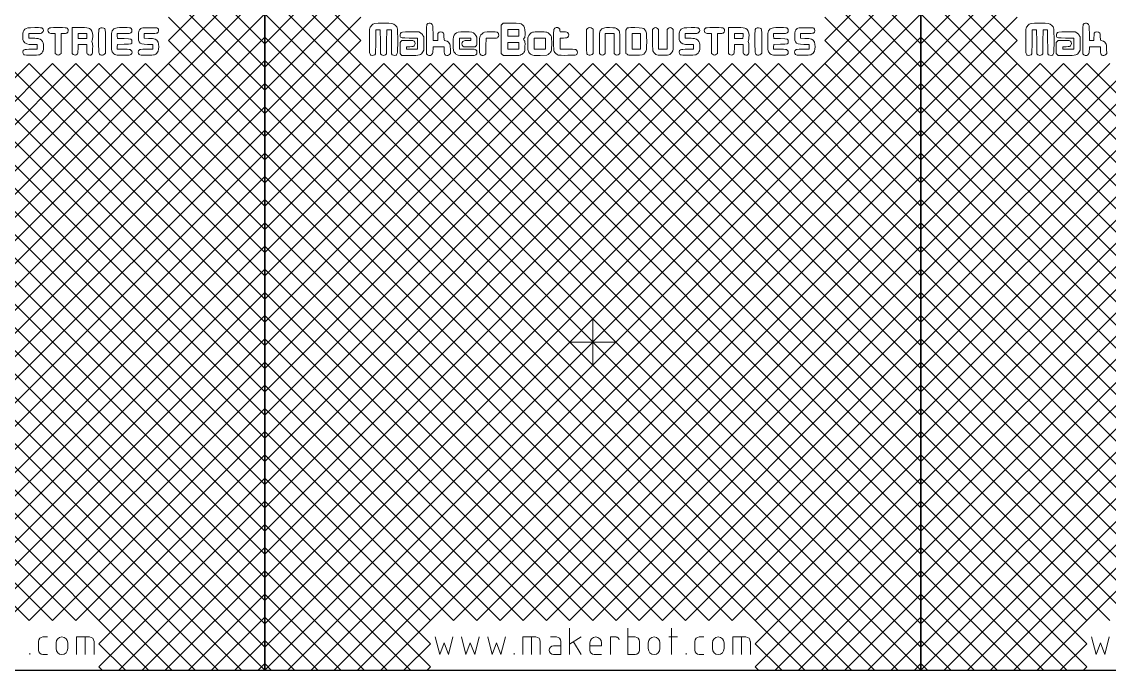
# Model space of a CAD drawing. Header units: millimetres. Extents: x 0 to 600, y 0 to 300.
# Drawn here: x 163 to 328.7, y 0 to 98.8 of the extents above; entities that cross this region are included whole.
import ezdxf

# ---------------------------------------------------------------- set-up
doc = ezdxf.new("R2010")
doc.units = ezdxf.units.MM
doc.layers.get('0').update_dxf_attribs({"linetype": 'CONTINUOUS', "lineweight": 25, "true_color": 0x000000})
doc.layers.add('etch', color=4, linetype='CONTINUOUS', lineweight=0, true_color=0x00ffff)
doc.layers.add('grid', color=1, linetype='CONTINUOUS', lineweight=0, true_color=0xff0000)

msp = doc.modelspace()

# ---------------------------------------------------------------- linework, layer by layer
for p, q in [((200, 100), (200, 0)), ((200, 0), (200, 100)), ((300, 100), (300, 0)), ((300, 0), (300, 100)), ((100, 0), (200, 0)), ((200, 0), (300, 0)), ((300, 0), (400, 0))]:
    msp.add_line(p, q)
at = {"layer": 'etch', "color": 4, "lineweight": 5, "true_color": 0x00ffff}
for p, q in [((170.67, 95.94), (170.67, 97.92)), ((170.67, 97.92), (171.86, 97.92)), ((236.04, 98.3), (236.18, 98.44)), ((236.04, 96.14), (236.04, 98.3)), ((236.18, 98.44), (236.32, 98.58)), ((236.32, 98.58), (237.51, 98.6)), ((249.04, 97.64), (249.18, 97.78)), ((249.9, 97.8), (250.05, 97.69)), ((259.1, 97.64), (259.24, 97.78)), ((259.86, 97.78), (260, 97.64)), ((261.34, 97.64), (261.47, 97.78)), ((262.09, 97.78), (262.23, 97.64)), ((270.67, 95.94), (270.67, 97.92)), ((270.67, 97.92), (271.86, 97.92)), ((165.02, 97.02), (164.08, 97.02)), ((164.08, 97.02), (164.08, 96.66)), ((164.08, 96.66), (164.08, 96.3)), ((164.08, 96.3), (164.73, 96.3)), ((168.1, 97.01), (167.65, 97.03)), ((168.1, 95.51), (168.1, 97.01)), ((169.35, 97.02), (168.99, 97.02)), ((168.99, 97.02), (168.99, 95.51)), ((172.24, 97.02), (171.56, 97.02)), ((171.56, 97.02), (171.56, 96.63)), ((171.56, 96.63), (171.56, 96.24)), ((171.56, 96.24), (172.22, 96.25)), ((172.22, 96.25), (172.88, 96.27)), ((172.91, 97.02), (172.24, 97.02)), ((172.88, 96.27), (172.89, 96.65)), ((172.89, 96.65), (172.91, 97.02)), ((172.89, 96.65), (172.89, 96.65)), ((178.51, 97.02), (177.54, 97.02)), ((177.54, 97.02), (177.55, 96.65)), ((177.55, 96.65), (177.57, 96.27)), ((177.57, 96.27), (178.6, 96.24)), ((182.54, 97.02), (181.62, 97.02)), ((181.62, 97.02), (181.62, 96.66)), ((181.62, 96.66), (181.62, 96.3)), ((181.62, 96.3), (182.31, 96.29)), ((217.27, 97.59), (216.92, 97.59)), ((216.92, 97.59), (216.92, 95.79)), ((217.62, 97.59), (217.27, 97.59)), ((217.64, 95.76), (217.62, 97.59)), ((218.6, 97.59), (218.58, 95.76)), ((218.95, 97.59), (218.6, 97.59)), ((219.3, 97.59), (218.95, 97.59)), ((219.3, 95.79), (219.3, 97.59)), ((223.27, 96.32), (222.04, 96.33)), ((222.26, 97.28), (223.49, 97.26)), ((223.27, 95.48), (223.27, 96.32)), ((223.49, 97.26), (223.73, 97.12)), ((224.12, 96.74), (224.26, 96.5)), ((224.26, 96.5), (224.26, 95.48)), ((224.66, 93.93), (224.66, 96.13)), ((225.65, 97.02), (225.65, 95.97)), ((226.36, 95.97), (226.36, 96.48)), ((230.53, 96.32), (229.67, 96.32)), ((229.67, 96.32), (229.67, 95.48)), ((231.39, 96.32), (230.53, 96.32)), ((231.39, 96.15), (231.39, 96.32)), ((231.39, 95.98), (231.39, 96.15)), ((233.74, 96.32), (233.72, 95.12)), ((234.57, 96.32), (233.74, 96.32)), ((236.04, 93.98), (236.04, 96.14)), ((237.87, 97.64), (237.03, 97.64)), ((237.03, 97.64), (237.03, 97.13)), ((237.03, 97.13), (237.03, 96.63)), ((237.03, 96.63), (237.87, 96.63)), ((238.71, 97.64), (237.87, 97.64)), ((237.87, 96.63), (238.71, 96.63)), ((238.71, 97.13), (238.71, 97.64)), ((238.71, 96.63), (238.71, 97.13)), ((238.71, 97.13), (238.71, 97.13)), ((239.56, 96.32), (239.44, 96.14)), ((239.44, 96.14), (239.56, 95.97)), ((241.07, 96.3), (241.06, 95.47)), ((241.92, 96.31), (241.07, 96.3)), ((242.77, 96.32), (241.92, 96.31)), ((242.77, 95.48), (242.77, 96.32)), ((244.99, 97.5), (245.02, 97.3)), ((245.55, 96.33), (245.01, 96.31)), ((245.01, 96.31), (245.01, 95.48)), ((245.02, 97.3), (245.55, 97.28)), ((249.04, 95.85), (249.04, 97.64)), ((250.05, 97.69), (250.05, 95.82)), ((252.56, 97.02), (251.89, 97.02)), ((251.89, 97.02), (251.89, 95.51)), ((253.24, 97.02), (252.56, 97.02)), ((253.24, 95.51), (253.24, 97.02)), ((256.62, 97.02), (255.97, 97.02)), ((255.97, 97.02), (255.97, 95.82)), ((257.26, 97.02), (256.62, 97.02)), ((257.26, 95.82), (257.26, 97.02)), ((259.1, 96.06), (259.1, 97.64)), ((260, 97.64), (260, 96.13)), ((260, 96.13), (260, 94.62)), ((261.34, 96.13), (261.34, 97.64)), ((261.34, 94.62), (261.34, 96.13)), ((262.23, 97.64), (262.23, 96.06)), ((265.02, 97.02), (264.08, 97.02)), ((264.08, 97.02), (264.08, 96.66)), ((264.08, 96.66), (264.08, 96.3)), ((264.08, 96.3), (264.73, 96.3)), ((268.1, 97.01), (267.65, 97.03)), ((268.1, 95.51), (268.1, 97.01)), ((269.35, 97.02), (268.99, 97.02)), ((268.99, 97.02), (268.99, 95.51)), ((272.24, 97.02), (271.56, 97.02)), ((271.56, 97.02), (271.56, 96.63)), ((271.56, 96.63), (271.56, 96.24)), ((271.56, 96.24), (272.22, 96.25)), ((272.22, 96.25), (272.88, 96.27)), ((272.91, 97.02), (272.24, 97.02)), ((272.88, 96.27), (272.89, 96.65)), ((272.89, 96.65), (272.91, 97.02)), ((272.89, 96.65), (272.89, 96.65)), ((278.51, 97.02), (277.54, 97.02)), ((277.54, 97.02), (277.55, 96.65)), ((277.55, 96.65), (277.57, 96.27)), ((277.57, 96.27), (278.6, 96.24)), ((282.54, 97.02), (281.62, 97.02)), ((281.62, 97.02), (281.62, 96.66)), ((281.62, 96.66), (281.62, 96.3)), ((281.62, 96.3), (282.31, 96.29)), ((317.27, 97.59), (316.92, 97.59)), ((316.92, 97.59), (316.92, 95.79)), ((317.62, 97.59), (317.27, 97.59)), ((317.64, 95.76), (317.62, 97.59)), ((318.6, 97.59), (318.58, 95.76)), ((318.95, 97.59), (318.6, 97.59)), ((319.3, 97.59), (318.95, 97.59)), ((319.3, 95.79), (319.3, 97.59)), ((323.27, 96.32), (322.04, 96.33)), ((322.26, 97.28), (323.49, 97.26)), ((323.27, 95.48), (323.27, 96.32)), ((323.49, 97.26), (323.73, 97.12)), ((324.12, 96.74), (324.26, 96.5)), ((324.26, 96.5), (324.26, 95.48)), ((324.66, 93.93), (324.66, 96.13)), ((325.65, 97.02), (325.65, 95.97)), ((326.36, 95.97), (326.36, 96.48)), ((164.44, 94.62), (165.36, 94.62)), ((165.36, 95.35), (164.73, 95.35)), ((165.36, 94.98), (165.36, 95.35)), ((165.36, 94.62), (165.36, 94.98)), ((168.1, 94), (168.1, 95.51)), ((168.99, 95.51), (168.99, 94)), ((170.67, 93.96), (170.67, 95.94)), ((172.23, 95.35), (171.56, 95.35)), ((171.56, 95.35), (171.56, 94.67)), ((172.9, 95.35), (172.23, 95.35)), ((172.9, 94.67), (172.9, 95.35)), ((175.75, 95.79), (175.75, 94.05)), ((177.55, 95), (177.54, 94.62)), ((177.54, 94.62), (178.51, 94.62)), ((177.57, 95.37), (177.55, 95)), ((178.57, 95.39), (177.57, 95.37)), ((181.99, 94.62), (182.96, 94.62)), ((182.96, 95.33), (182.17, 95.35)), ((182.96, 94.98), (182.96, 95.33)), ((182.96, 94.62), (182.96, 94.98)), ((217.65, 93.93), (217.64, 95.76)), ((218.58, 95.76), (218.57, 93.93)), ((220.62, 95.68), (220.76, 95.82)), ((220.62, 94.83), (220.62, 95.68)), ((220.62, 93.98), (220.62, 94.83)), ((220.76, 95.82), (220.9, 95.97)), ((220.9, 95.97), (221.78, 95.97)), ((222.13, 95.01), (221.59, 94.99)), ((221.59, 94.99), (221.59, 94.82)), ((221.59, 94.82), (221.59, 94.65)), ((221.59, 94.65), (222.43, 94.65)), ((222.43, 94.65), (223.27, 94.65)), ((223.27, 94.65), (223.27, 95.48)), ((224.26, 94.47), (224.12, 94.23)), ((224.26, 95.48), (224.26, 94.47)), ((225.65, 95.97), (226.01, 95.97)), ((226.49, 95), (225.65, 95)), ((225.65, 95), (225.65, 94.57)), ((226.01, 95.97), (226.36, 95.97)), ((227.33, 95), (226.49, 95)), ((227.33, 94.52), (227.33, 95)), ((228.29, 94.66), (228.3, 93.99)), ((229.67, 95.48), (229.67, 94.65)), ((229.67, 94.65), (230.86, 94.65)), ((230.33, 94.98), (230.19, 95.11)), ((231.19, 94.98), (230.33, 94.98)), ((230.86, 95.96), (231.39, 95.98)), ((232.05, 94.98), (231.19, 94.98)), ((232.19, 95.12), (232.05, 94.98)), ((233.72, 95.12), (233.7, 93.93)), ((237.87, 95.66), (237.03, 95.66)), ((237.03, 95.66), (237.03, 95.15)), ((237.03, 95.15), (237.03, 94.65)), ((237.03, 94.65), (237.87, 94.65)), ((238.71, 95.66), (237.87, 95.66)), ((237.87, 94.65), (238.71, 94.65)), ((238.71, 95.15), (238.71, 95.66)), ((238.71, 94.65), (238.71, 95.15)), ((238.71, 95.15), (238.71, 95.15)), ((241.06, 95.47), (241.04, 94.65)), ((241.04, 94.65), (241.91, 94.65)), ((241.91, 94.65), (242.77, 94.65)), ((242.77, 94.65), (242.77, 95.48)), ((242.77, 95.48), (242.77, 95.48)), ((245.01, 95.48), (245.01, 94.65)), ((245.01, 94.65), (246.2, 94.64)), ((250.05, 95.82), (250.05, 93.96)), ((251, 94), (251, 95.61)), ((251.89, 95.51), (251.89, 94)), ((253.24, 94), (253.24, 95.51)), ((254.13, 95.57), (254.13, 94)), ((255.05, 94), (255.03, 95.66)), ((255.97, 95.82), (255.97, 94.62)), ((255.97, 94.62), (256.62, 94.62)), ((256.62, 94.62), (257.26, 94.62)), ((257.26, 94.62), (257.26, 95.82)), ((257.26, 95.82), (257.26, 95.82)), ((260, 94.62), (260.67, 94.62)), ((260.67, 94.62), (261.34, 94.62)), ((264.44, 94.62), (265.36, 94.62)), ((265.36, 95.35), (264.73, 95.35)), ((265.36, 94.98), (265.36, 95.35)), ((265.36, 94.62), (265.36, 94.98)), ((268.1, 94), (268.1, 95.51)), ((268.99, 95.51), (268.99, 94)), ((270.67, 93.96), (270.67, 95.94)), ((272.23, 95.35), (271.56, 95.35)), ((271.56, 95.35), (271.56, 94.67)), ((272.9, 95.35), (272.23, 95.35)), ((272.9, 94.67), (272.9, 95.35)), ((275.75, 95.79), (275.75, 94.05)), ((277.55, 95), (277.54, 94.62)), ((277.54, 94.62), (278.51, 94.62)), ((277.57, 95.37), (277.55, 95)), ((278.57, 95.39), (277.57, 95.37)), ((281.99, 94.62), (282.96, 94.62)), ((282.96, 95.33), (282.17, 95.35)), ((282.96, 94.98), (282.96, 95.33)), ((282.96, 94.62), (282.96, 94.98)), ((317.65, 93.93), (317.64, 95.76)), ((318.58, 95.76), (318.57, 93.93)), ((320.62, 95.68), (320.76, 95.82)), ((320.62, 94.83), (320.62, 95.68)), ((320.62, 93.98), (320.62, 94.83)), ((320.76, 95.82), (320.9, 95.97)), ((320.9, 95.97), (321.78, 95.97)), ((322.13, 95.01), (321.59, 94.99)), ((321.59, 94.99), (321.59, 94.82)), ((321.59, 94.82), (321.59, 94.65)), ((321.59, 94.65), (322.43, 94.65)), ((322.43, 94.65), (323.27, 94.65)), ((323.27, 94.65), (323.27, 95.48)), ((324.26, 94.47), (324.12, 94.23)), ((324.26, 95.48), (324.26, 94.47)), ((325.65, 95.97), (326.01, 95.97)), ((326.49, 95), (325.65, 95)), ((325.65, 95), (325.65, 94.57)), ((326.01, 95.97), (326.36, 95.97)), ((327.33, 95), (326.49, 95)), ((327.33, 94.52), (327.33, 95)), ((328.29, 94.66), (328.3, 93.99)), ((163.33, 93.8), (163.33, 93.8)), ((168.24, 93.86), (168.1, 94)), ((168.24, 93.86), (168.24, 93.86)), ((168.99, 94), (168.86, 93.86)), ((170.82, 93.84), (170.67, 93.96)), ((170.82, 93.84), (170.82, 93.84)), ((174.94, 93.79), (174.94, 93.79)), ((175.75, 94.05), (175.59, 93.89)), ((177.15, 93.85), (177.15, 93.85)), ((180.88, 93.84), (180.88, 93.84)), ((216.19, 93.74), (216.19, 93.74)), ((217.79, 93.8), (217.65, 93.93)), ((218.57, 93.93), (218.42, 93.8)), ((220.77, 93.83), (220.62, 93.98)), ((220.92, 93.68), (220.77, 93.83)), ((220.77, 93.83), (220.77, 93.83)), ((222.14, 93.68), (220.92, 93.68)), ((224.81, 93.8), (224.66, 93.93)), ((224.81, 93.8), (224.81, 93.8)), ((228.3, 93.99), (228.15, 93.83)), ((229.34, 93.78), (229.34, 93.78)), ((232.97, 93.75), (232.97, 93.75)), ((233.7, 93.93), (233.56, 93.8)), ((236.21, 93.83), (236.04, 93.98)), ((236.37, 93.68), (236.21, 93.83)), ((236.21, 93.83), (236.21, 93.83)), ((237.61, 93.68), (236.37, 93.68)), ((240.71, 93.77), (240.71, 93.77)), ((243.01, 93.71), (241.96, 93.69)), ((243.22, 93.85), (243.01, 93.71)), ((244.73, 93.74), (244.73, 93.74)), ((249.29, 93.78), (249.29, 93.78)), ((250.05, 93.96), (249.9, 93.84)), ((251.14, 93.86), (251, 94)), ((251.14, 93.86), (251.14, 93.86)), ((251.89, 94), (251.76, 93.86)), ((253.37, 93.86), (253.24, 94)), ((254.13, 94), (253.99, 93.86)), ((255.21, 93.86), (255.05, 94)), ((255.21, 93.86), (255.21, 93.86)), ((259.6, 93.85), (259.6, 93.85)), ((263.33, 93.8), (263.33, 93.8)), ((268.24, 93.86), (268.1, 94)), ((268.24, 93.86), (268.24, 93.86)), ((268.99, 94), (268.86, 93.86)), ((270.82, 93.84), (270.67, 93.96)), ((270.82, 93.84), (270.82, 93.84)), ((274.94, 93.79), (274.94, 93.79)), ((275.75, 94.05), (275.59, 93.89)), ((277.15, 93.85), (277.15, 93.85)), ((280.88, 93.84), (280.88, 93.84)), ((316.19, 93.74), (316.19, 93.74)), ((317.79, 93.8), (317.65, 93.93)), ((318.57, 93.93), (318.42, 93.8)), ((320.77, 93.83), (320.62, 93.98)), ((320.92, 93.68), (320.77, 93.83)), ((320.77, 93.83), (320.77, 93.83)), ((322.14, 93.68), (320.92, 93.68)), ((324.81, 93.8), (324.66, 93.93)), ((324.81, 93.8), (324.81, 93.8)), ((328.3, 93.99), (328.15, 93.83))]:
    msp.add_line(p, q, dxfattribs=at)
at = {"layer": 'etch'}
for p, q in [((166.89, 5.07), (166.22, 5.07)), ((171.33, 2.4), (171.33, 5.07)), ((171.33, 5.07), (173.33, 5.07)), ((172.67, 5.07), (172.67, 2.4)), ((226, 5.07), (226.67, 2.4)), ((228, 2.4), (228.67, 5.07)), ((230, 5.07), (230.67, 2.4)), ((232, 2.4), (232.67, 5.07)), ((234, 5.07), (234.67, 2.4)), ((236, 2.4), (236.67, 5.07)), ((239.33, 2.4), (239.33, 5.07)), ((239.33, 5.07), (241.33, 5.07)), ((240.67, 5.07), (240.67, 2.4)), ((243.56, 5.07), (244.44, 5.07)), ((246.44, 6.4), (246.44, 2.4)), ((246.44, 3.96), (248.22, 5.07)), ((252.67, 2.4), (252.67, 5.07)), ((252.67, 5.07), (253.56, 5.07)), ((255.33, 6.4), (255.33, 2.4)), ((256.44, 5.07), (255.33, 5.07)), ((261.56, 5.07), (262.89, 5.07)), ((262, 6.4), (262, 2.4)), ((266.89, 5.07), (266.22, 5.07)), ((271.33, 2.4), (271.33, 5.07)), ((271.33, 5.07), (273.33, 5.07)), ((272.67, 5.07), (272.67, 2.4)), ((326, 5.07), (326.67, 2.4)), ((328, 2.4), (328.67, 5.07)), ((165.56, 4.4), (165.56, 3.07)), ((168.22, 4.18), (168.22, 3.29)), ((170, 3.29), (170, 4.18)), ((174, 4.4), (174, 2.4)), ((226.67, 2.4), (227.33, 4.18)), ((227.33, 4.18), (228, 2.4)), ((230.67, 2.4), (231.33, 4.18)), ((231.33, 4.18), (232, 2.4)), ((234.67, 2.4), (235.33, 4.18)), ((235.33, 4.18), (236, 2.4)), ((242, 4.4), (242, 2.4)), ((244, 3.73), (245.11, 3.73)), ((245.11, 4.4), (245.11, 2.4)), ((247.03, 4.32), (248.22, 2.4)), ((249.56, 4.18), (249.56, 3.07)), ((249.56, 3.73), (251.33, 3.73)), ((251.33, 3.73), (251.33, 4.18)), ((257.11, 3.07), (257.11, 4.4)), ((258.44, 4.18), (258.44, 3.29)), ((260.22, 3.29), (260.22, 4.18)), ((265.56, 4.4), (265.56, 3.07)), ((268.22, 4.18), (268.22, 3.29)), ((270, 3.29), (270, 4.18)), ((274, 4.4), (274, 2.4)), ((326.67, 2.4), (327.33, 4.18)), ((327.33, 4.18), (328, 2.4)), ((164.22, 2.4), (164.22, 2.62)), ((166.22, 2.4), (166.89, 2.4)), ((238, 2.4), (238, 2.62)), ((245.11, 2.4), (244, 2.4)), ((250.22, 2.4), (251.33, 2.4)), ((255.33, 2.4), (256.44, 2.4)), ((264.22, 2.4), (264.22, 2.62)), ((266.22, 2.4), (266.89, 2.4))]:
    msp.add_line(p, q, dxfattribs=at)
for centre, radius, start, end in [((166.22, 4.4), 0.667, 90, 180), ((169.11, 4.18), 0.889, 0, 180), ((173.33, 4.4), 0.667, 0, 90), ((241.33, 4.4), 0.667, 0, 90), ((244.44, 4.4), 0.667, 0, 90), ((250.44, 4.18), 0.889, 0, 180), ((253.56, 4.62), 0.444, 0, 90), ((256.44, 4.4), 0.667, 0, 90), ((259.33, 4.18), 0.889, 0, 180), ((266.22, 4.4), 0.667, 90, 180), ((269.11, 4.18), 0.889, 0, 180), ((273.33, 4.4), 0.667, 0, 90), ((244, 3.07), 0.667, 90, 270), ((166.22, 3.07), 0.667, 180, 270), ((169.11, 3.29), 0.889, 180, 0), ((250.22, 3.07), 0.667, 180, 270), ((256.44, 3.07), 0.667, 270, 0), ((259.33, 3.29), 0.889, 180, 0), ((266.22, 3.07), 0.667, 180, 270), ((269.11, 3.29), 0.889, 180, 0)]:
    msp.add_arc(centre, radius, start, end, dxfattribs=at)
at = {"layer": 'etch', "color": 4, "lineweight": 5, "true_color": 0x00ffff}
for points in [[(163.47, 97.68), (163.7, 97.89), (163.88, 97.92), (164.97, 97.92)], [(164.97, 97.92), (165.91, 97.92), (166.03, 97.91), (166.15, 97.81)], [(166.15, 97.81), (166.34, 97.66), (166.33, 97.33), (166.12, 97.16)], [(167.09, 97.18), (166.93, 97.38), (166.95, 97.66), (167.13, 97.8)], [(167.13, 97.8), (167.27, 97.91), (167.35, 97.92), (168.54, 97.92)], [(168.54, 97.92), (169.57, 97.92), (169.83, 97.9), (169.92, 97.83)], [(169.92, 97.83), (170.17, 97.66), (170.13, 97.21), (169.85, 97.09)], [(171.86, 97.92), (173, 97.92), (173.07, 97.91), (173.3, 97.79)], [(173.3, 97.79), (173.66, 97.6), (173.8, 97.3), (173.8, 96.7)], [(174.73, 97.63), (174.79, 97.86), (175.2, 97.99), (175.49, 97.85)], [(175.49, 97.85), (175.74, 97.74), (175.75, 97.62), (175.75, 95.79)], [(176.77, 97.42), (176.87, 97.6), (176.97, 97.7), (177.15, 97.79)], [(177.15, 97.79), (177.38, 97.91), (177.47, 97.92), (178.48, 97.92)], [(178.48, 97.92), (179.48, 97.92), (179.56, 97.91), (179.67, 97.8)], [(179.67, 97.8), (179.84, 97.63), (179.82, 97.29), (179.63, 97.14)], [(180.76, 96.63), (180.76, 97.41), (180.79, 97.51), (181.14, 97.77)], [(181.14, 97.77), (181.28, 97.88), (181.39, 97.89), (182.41, 97.91)], [(182.41, 97.91), (183.33, 97.92), (183.55, 97.91), (183.66, 97.84)], [(183.66, 97.84), (183.92, 97.67), (183.88, 97.22), (183.6, 97.09)], [(215.95, 95.81), (215.95, 97.75), (215.97, 97.91), (216.27, 98.23)], [(216.27, 98.23), (216.58, 98.57), (216.76, 98.61), (218.11, 98.61)], [(218.11, 98.61), (219.41, 98.61), (219.61, 98.57), (219.92, 98.27)], [(219.92, 98.27), (220.25, 97.95), (220.27, 97.82), (220.27, 95.85)], [(224.66, 96.13), (224.66, 98.23), (224.67, 98.35), (224.76, 98.45)], [(224.76, 98.45), (224.89, 98.6), (225.17, 98.64), (225.38, 98.54)], [(225.38, 98.54), (225.62, 98.42), (225.65, 98.24), (225.65, 97.02)], [(237.51, 98.6), (238.85, 98.62), (239.02, 98.59), (239.32, 98.32)], [(239.32, 98.32), (239.63, 98.04), (239.67, 97.9), (239.67, 97.15)], [(244.06, 97.66), (244.14, 97.94), (244.66, 98.04), (244.88, 97.8)], [(244.88, 97.8), (244.93, 97.74), (244.98, 97.61), (244.99, 97.5)], [(249.18, 97.78), (249.36, 97.96), (249.69, 97.97), (249.9, 97.8)], [(251.13, 97.44), (251.2, 97.57), (251.34, 97.71), (251.5, 97.79)], [(251.5, 97.79), (251.72, 97.91), (251.81, 97.92), (252.54, 97.92)], [(252.54, 97.92), (253.4, 97.92), (253.56, 97.88), (253.81, 97.65)], [(255.05, 97.51), (255.07, 97.61), (255.14, 97.74), (255.2, 97.81)], [(255.2, 97.81), (255.31, 97.91), (255.4, 97.92), (256.38, 97.92)], [(256.38, 97.92), (257.54, 97.92), (257.69, 97.88), (257.94, 97.59)], [(259.24, 97.78), (259.33, 97.87), (259.44, 97.92), (259.55, 97.92)], [(259.55, 97.92), (259.66, 97.92), (259.77, 97.87), (259.86, 97.78)], [(261.47, 97.78), (261.56, 97.87), (261.68, 97.92), (261.78, 97.92)], [(261.78, 97.92), (261.89, 97.92), (262.01, 97.87), (262.09, 97.78)], [(263.47, 97.68), (263.7, 97.89), (263.88, 97.92), (264.97, 97.92)], [(264.97, 97.92), (265.91, 97.92), (266.03, 97.91), (266.15, 97.81)], [(266.15, 97.81), (266.34, 97.66), (266.33, 97.33), (266.12, 97.16)], [(267.09, 97.18), (266.93, 97.38), (266.95, 97.66), (267.13, 97.8)], [(267.13, 97.8), (267.27, 97.91), (267.35, 97.92), (268.54, 97.92)], [(268.54, 97.92), (269.57, 97.92), (269.83, 97.9), (269.92, 97.83)], [(269.92, 97.83), (270.17, 97.66), (270.13, 97.21), (269.85, 97.09)], [(271.86, 97.92), (273, 97.92), (273.07, 97.91), (273.3, 97.79)], [(273.3, 97.79), (273.66, 97.6), (273.8, 97.3), (273.8, 96.7)], [(274.73, 97.63), (274.79, 97.86), (275.2, 97.99), (275.49, 97.85)], [(275.49, 97.85), (275.74, 97.74), (275.75, 97.62), (275.75, 95.79)], [(276.77, 97.42), (276.87, 97.6), (276.97, 97.7), (277.15, 97.79)], [(277.15, 97.79), (277.38, 97.91), (277.47, 97.92), (278.48, 97.92)], [(278.48, 97.92), (279.48, 97.92), (279.56, 97.91), (279.67, 97.8)], [(279.67, 97.8), (279.84, 97.63), (279.82, 97.29), (279.63, 97.14)], [(280.76, 96.63), (280.76, 97.41), (280.79, 97.51), (281.14, 97.77)], [(281.14, 97.77), (281.28, 97.88), (281.39, 97.89), (282.41, 97.91)], [(282.41, 97.91), (283.33, 97.92), (283.55, 97.91), (283.66, 97.84)], [(283.66, 97.84), (283.92, 97.67), (283.88, 97.22), (283.6, 97.09)], [(315.95, 95.81), (315.95, 97.75), (315.97, 97.91), (316.27, 98.23)], [(316.27, 98.23), (316.58, 98.57), (316.76, 98.61), (318.11, 98.61)], [(318.11, 98.61), (319.41, 98.61), (319.61, 98.57), (319.92, 98.27)], [(319.92, 98.27), (320.25, 97.95), (320.27, 97.82), (320.27, 95.85)], [(324.66, 96.13), (324.66, 98.23), (324.67, 98.35), (324.76, 98.45)], [(324.76, 98.45), (324.89, 98.6), (325.17, 98.64), (325.38, 98.54)], [(325.38, 98.54), (325.62, 98.42), (325.65, 98.24), (325.65, 97.02)], [(163.15, 96.63), (163.16, 97.26), (163.21, 97.43), (163.47, 97.68)], [(163.27, 95.85), (163.17, 96.01), (163.15, 96.14), (163.15, 96.63)], [(164.73, 96.3), (165.09, 96.3), (165.49, 96.27), (165.61, 96.23)], [(166.12, 97.16), (165.97, 97.03), (165.94, 97.02), (165.02, 97.02)], [(165.61, 96.23), (165.89, 96.16), (166.17, 95.88), (166.25, 95.6)], [(167.65, 97.03), (167.25, 97.05), (167.18, 97.07), (167.09, 97.18)], [(169.85, 97.09), (169.78, 97.05), (169.55, 97.02), (169.35, 97.02)], [(173.8, 96.7), (173.8, 96.41), (173.77, 96.16), (173.71, 96.03)], [(174.76, 93.99), (174.69, 94.13), (174.67, 97.39), (174.73, 97.63)], [(176.65, 95.82), (176.65, 97.11), (176.65, 97.18), (176.77, 97.42)], [(179.63, 97.14), (179.49, 97.03), (179.41, 97.02), (178.51, 97.02)], [(178.6, 96.24), (179.74, 96.21), (179.78, 96.2), (179.78, 95.79)], [(180.87, 95.76), (180.77, 95.9), (180.76, 95.99), (180.76, 96.63)], [(182.31, 96.29), (183.26, 96.29), (183.54, 96.18), (183.75, 95.71)], [(183.6, 97.09), (183.51, 97.05), (183.11, 97.02), (182.54, 97.02)], [(220.72, 96.47), (220.61, 96.6), (220.59, 96.86), (220.68, 97.05)], [(220.68, 97.05), (220.78, 97.27), (220.93, 97.29), (222.26, 97.28)], [(222.04, 96.33), (220.83, 96.35), (220.82, 96.35), (220.72, 96.47)], [(223.73, 97.12), (223.89, 97.03), (224.02, 96.9), (224.12, 96.74)], [(226.36, 96.48), (226.36, 96.76), (226.39, 97.03), (226.41, 97.08)], [(226.41, 97.08), (226.54, 97.31), (227.02, 97.34), (227.21, 97.13)], [(227.21, 97.13), (227.29, 97.04), (227.31, 96.92), (227.32, 96.49)], [(227.32, 96.49), (227.34, 95.99), (227.34, 95.97), (227.45, 95.97)], [(228.7, 95.49), (228.7, 96.55), (228.74, 96.71), (229.04, 96.99)], [(229.04, 96.99), (229.3, 97.24), (229.54, 97.29), (230.49, 97.29)], [(230.49, 97.29), (231.54, 97.29), (231.75, 97.24), (232.03, 96.95)], [(232.03, 96.95), (232.3, 96.69), (232.38, 96.39), (232.35, 95.73)], [(232.73, 95.33), (232.74, 96.2), (232.76, 96.49), (232.82, 96.63)], [(232.82, 96.63), (232.93, 96.86), (233.27, 97.17), (233.51, 97.23)], [(233.51, 97.23), (233.78, 97.31), (235.28, 97.3), (235.42, 97.23)], [(235.54, 96.45), (235.41, 96.32), (235.4, 96.32), (234.57, 96.32)], [(235.42, 97.23), (235.6, 97.13), (235.66, 97.02), (235.66, 96.79)], [(235.66, 96.79), (235.66, 96.62), (235.63, 96.54), (235.54, 96.45)], [(239.67, 97.15), (239.67, 96.54), (239.66, 96.47), (239.56, 96.32)], [(240.13, 94.43), (240.06, 94.68), (240.07, 96.29), (240.14, 96.54)], [(240.14, 96.54), (240.21, 96.8), (240.55, 97.14), (240.82, 97.22)], [(240.82, 97.22), (241.1, 97.31), (242.71, 97.31), (243, 97.22)], [(243, 97.22), (243.28, 97.14), (243.6, 96.81), (243.68, 96.52)], [(243.68, 96.52), (243.73, 96.36), (243.74, 96), (243.73, 95.35)], [(244.02, 96.02), (244.02, 96.84), (244.04, 97.58), (244.06, 97.66)], [(245.55, 97.28), (246.06, 97.26), (246.09, 97.26), (246.21, 97.12)], [(246.21, 96.49), (246.09, 96.35), (246.06, 96.35), (245.55, 96.33)], [(246.21, 97.12), (246.28, 97.03), (246.33, 96.91), (246.33, 96.8)], [(246.33, 96.8), (246.33, 96.7), (246.28, 96.58), (246.21, 96.49)], [(251, 95.61), (251, 97.17), (251.01, 97.22), (251.13, 97.44)], [(253.81, 97.65), (254.12, 97.37), (254.13, 97.27), (254.13, 95.57)], [(255.03, 95.66), (255.02, 96.58), (255.03, 97.41), (255.05, 97.51)], [(257.94, 97.59), (258.17, 97.31), (258.21, 97.08), (258.21, 95.82)], [(263.15, 96.63), (263.16, 97.26), (263.21, 97.43), (263.47, 97.68)], [(263.27, 95.85), (263.17, 96.01), (263.15, 96.14), (263.15, 96.63)], [(264.73, 96.3), (265.09, 96.3), (265.49, 96.27), (265.61, 96.23)], [(266.12, 97.16), (265.97, 97.03), (265.94, 97.02), (265.02, 97.02)], [(265.61, 96.23), (265.89, 96.16), (266.17, 95.88), (266.25, 95.6)], [(267.65, 97.03), (267.25, 97.05), (267.18, 97.07), (267.09, 97.18)], [(269.85, 97.09), (269.78, 97.05), (269.55, 97.02), (269.35, 97.02)], [(273.8, 96.7), (273.8, 96.41), (273.77, 96.16), (273.71, 96.03)], [(274.76, 93.99), (274.69, 94.13), (274.67, 97.39), (274.73, 97.63)], [(276.65, 95.82), (276.65, 97.11), (276.65, 97.18), (276.77, 97.42)], [(279.63, 97.14), (279.49, 97.03), (279.41, 97.02), (278.51, 97.02)], [(278.6, 96.24), (279.74, 96.21), (279.78, 96.2), (279.78, 95.79)], [(280.87, 95.76), (280.77, 95.9), (280.76, 95.99), (280.76, 96.63)], [(282.31, 96.29), (283.26, 96.29), (283.54, 96.18), (283.75, 95.71)], [(283.6, 97.09), (283.51, 97.05), (283.11, 97.02), (282.54, 97.02)], [(320.72, 96.47), (320.61, 96.6), (320.59, 96.86), (320.68, 97.05)], [(320.68, 97.05), (320.78, 97.27), (320.93, 97.29), (322.26, 97.28)], [(322.04, 96.33), (320.83, 96.35), (320.82, 96.35), (320.72, 96.47)], [(323.73, 97.12), (323.89, 97.03), (324.02, 96.9), (324.12, 96.74)], [(326.36, 96.48), (326.36, 96.76), (326.39, 97.03), (326.41, 97.08)], [(326.41, 97.08), (326.54, 97.31), (327.02, 97.34), (327.21, 97.13)], [(327.21, 97.13), (327.29, 97.04), (327.31, 96.92), (327.32, 96.49)], [(327.32, 96.49), (327.34, 95.99), (327.34, 95.97), (327.45, 95.97)], [(163.33, 93.8), (163.09, 93.98), (163.12, 94.43), (163.38, 94.56)], [(164.73, 95.35), (163.79, 95.35), (163.51, 95.45), (163.27, 95.85)], [(163.38, 94.56), (163.47, 94.6), (163.87, 94.62), (164.44, 94.62)], [(166.25, 95.6), (166.33, 95.32), (166.33, 94.66), (166.26, 94.39)], [(171.56, 94.67), (171.56, 94.03), (171.56, 93.99), (171.43, 93.86)], [(173.04, 93.86), (172.91, 93.99), (172.9, 94.03), (172.9, 94.67)], [(173.71, 96.03), (173.64, 95.85), (173.64, 95.81), (173.72, 95.64)], [(173.79, 94.7), (173.77, 93.98), (173.76, 93.93), (173.64, 93.83)], [(173.72, 95.64), (173.79, 95.49), (173.8, 95.3), (173.79, 94.7)], [(176.78, 94.23), (176.65, 94.46), (176.65, 94.52), (176.65, 95.82)], [(178.51, 94.62), (179.41, 94.62), (179.49, 94.61), (179.63, 94.5)], [(179.78, 95.79), (179.78, 95.43), (179.71, 95.41), (178.57, 95.39)], [(179.63, 94.5), (179.84, 94.34), (179.84, 94.01), (179.63, 93.84)], [(180.73, 94.17), (180.73, 94.34), (180.76, 94.41), (180.88, 94.5)], [(182.17, 95.35), (181.29, 95.38), (181.11, 95.43), (180.87, 95.76)], [(180.88, 94.5), (181.01, 94.61), (181.1, 94.62), (181.99, 94.62)], [(183.75, 95.71), (183.88, 95.43), (183.9, 94.6), (183.78, 94.32)], [(216.19, 93.74), (215.97, 93.86), (215.95, 94.04), (215.95, 95.81)], [(216.92, 95.79), (216.92, 94.8), (216.9, 93.96), (216.88, 93.91)], [(219.33, 93.91), (219.32, 93.96), (219.3, 94.8), (219.3, 95.79)], [(220.27, 95.85), (220.27, 94.03), (220.25, 93.86), (220.02, 93.74)], [(221.78, 95.97), (222.65, 95.97), (222.66, 95.96), (222.79, 95.84)], [(222.79, 95.17), (222.67, 95.03), (222.64, 95.03), (222.13, 95.01)], [(222.79, 95.84), (222.96, 95.67), (222.96, 95.37), (222.79, 95.17)], [(225.65, 94.57), (225.65, 94.3), (225.62, 94.07), (225.58, 93.96)], [(227.57, 93.74), (227.38, 93.82), (227.33, 93.99), (227.33, 94.52)], [(227.45, 95.97), (227.67, 95.96), (227.98, 95.77), (228.13, 95.56)], [(228.13, 95.56), (228.26, 95.35), (228.27, 95.3), (228.29, 94.66)], [(229, 94.02), (228.73, 94.3), (228.7, 94.46), (228.7, 95.49)], [(230.19, 95.11), (230, 95.3), (230, 95.61), (230.19, 95.8)], [(230.19, 95.8), (230.32, 95.93), (230.36, 95.94), (230.86, 95.96)], [(230.86, 94.65), (232.04, 94.65), (232.05, 94.64), (232.19, 94.52)], [(232.35, 95.73), (232.33, 95.29), (232.32, 95.25), (232.19, 95.12)], [(232.19, 94.52), (232.31, 94.42), (232.33, 94.36), (232.33, 94.16)], [(232.97, 93.75), (232.74, 93.86), (232.7, 94.1), (232.73, 95.33)], [(239.66, 95.07), (239.65, 94.38), (239.64, 94.35), (239.5, 94.15)], [(239.56, 95.97), (239.68, 95.8), (239.68, 95.75), (239.66, 95.07)], [(243.73, 95.35), (243.71, 94.42), (243.71, 94.41), (243.57, 94.2)], [(244.13, 94.28), (244.02, 94.51), (244.02, 94.59), (244.02, 96.02)], [(246.2, 94.64), (247.38, 94.62), (247.39, 94.62), (247.52, 94.5)], [(247.52, 94.5), (247.68, 94.34), (247.7, 94.01), (247.55, 93.83)], [(249.1, 93.94), (249.07, 94.01), (249.04, 94.69), (249.04, 95.85)], [(258.21, 95.82), (258.21, 94.56), (258.17, 94.33), (257.94, 94.06)], [(259.23, 94.23), (259.11, 94.46), (259.1, 94.51), (259.1, 96.06)], [(262.23, 96.06), (262.23, 94.53), (262.23, 94.47), (262.11, 94.23)], [(263.33, 93.8), (263.09, 93.98), (263.12, 94.43), (263.38, 94.56)], [(264.73, 95.35), (263.79, 95.35), (263.51, 95.45), (263.27, 95.85)], [(263.38, 94.56), (263.47, 94.6), (263.87, 94.62), (264.44, 94.62)], [(266.25, 95.6), (266.33, 95.32), (266.33, 94.66), (266.26, 94.39)], [(271.56, 94.67), (271.56, 94.03), (271.56, 93.99), (271.43, 93.86)], [(273.04, 93.86), (272.91, 93.99), (272.9, 94.03), (272.9, 94.67)], [(273.71, 96.03), (273.64, 95.85), (273.64, 95.81), (273.72, 95.64)], [(273.79, 94.7), (273.77, 93.98), (273.76, 93.93), (273.64, 93.83)], [(273.72, 95.64), (273.79, 95.49), (273.8, 95.3), (273.79, 94.7)], [(276.78, 94.23), (276.65, 94.46), (276.65, 94.52), (276.65, 95.82)], [(278.51, 94.62), (279.41, 94.62), (279.49, 94.61), (279.63, 94.5)], [(279.78, 95.79), (279.78, 95.43), (279.71, 95.41), (278.57, 95.39)], [(279.63, 94.5), (279.84, 94.34), (279.84, 94.01), (279.63, 93.84)], [(280.73, 94.17), (280.73, 94.34), (280.76, 94.41), (280.88, 94.5)], [(282.17, 95.35), (281.29, 95.38), (281.11, 95.43), (280.87, 95.76)], [(280.88, 94.5), (281.01, 94.61), (281.1, 94.62), (281.99, 94.62)], [(283.75, 95.71), (283.88, 95.43), (283.9, 94.6), (283.78, 94.32)], [(316.19, 93.74), (315.97, 93.86), (315.95, 94.04), (315.95, 95.81)], [(316.92, 95.79), (316.92, 94.8), (316.9, 93.96), (316.88, 93.91)], [(319.33, 93.91), (319.32, 93.96), (319.3, 94.8), (319.3, 95.79)], [(320.27, 95.85), (320.27, 94.03), (320.25, 93.86), (320.02, 93.74)], [(321.78, 95.97), (322.65, 95.97), (322.66, 95.96), (322.79, 95.84)], [(322.79, 95.17), (322.67, 95.03), (322.64, 95.03), (322.13, 95.01)], [(322.79, 95.84), (322.96, 95.67), (322.96, 95.37), (322.79, 95.17)], [(325.65, 94.57), (325.65, 94.3), (325.62, 94.07), (325.58, 93.96)], [(327.57, 93.74), (327.38, 93.82), (327.33, 93.99), (327.33, 94.52)], [(327.45, 95.97), (327.67, 95.96), (327.98, 95.77), (328.13, 95.56)], [(328.13, 95.56), (328.26, 95.35), (328.27, 95.3), (328.29, 94.66)], [(165.68, 93.78), (165.45, 93.7), (163.45, 93.71), (163.33, 93.8)], [(166.26, 94.39), (166.19, 94.17), (165.91, 93.87), (165.68, 93.78)], [(168.55, 93.73), (168.44, 93.73), (168.32, 93.78), (168.24, 93.86)], [(168.86, 93.86), (168.77, 93.78), (168.66, 93.73), (168.55, 93.73)], [(171.43, 93.86), (171.26, 93.69), (171.02, 93.68), (170.82, 93.84)], [(173.64, 93.83), (173.46, 93.68), (173.21, 93.7), (173.04, 93.86)], [(174.94, 93.79), (174.87, 93.82), (174.79, 93.91), (174.76, 93.99)], [(175.59, 93.89), (175.42, 93.72), (175.17, 93.68), (174.94, 93.79)], [(177.15, 93.85), (176.98, 93.94), (176.87, 94.06), (176.78, 94.23)], [(178.44, 93.73), (177.45, 93.73), (177.38, 93.73), (177.15, 93.85)], [(179.63, 93.84), (179.49, 93.73), (179.41, 93.73), (178.44, 93.73)], [(180.88, 93.84), (180.76, 93.93), (180.73, 94.01), (180.73, 94.17)], [(182.05, 93.73), (181.1, 93.73), (181.01, 93.73), (180.88, 93.84)], [(183.23, 93.79), (183.13, 93.75), (182.63, 93.73), (182.05, 93.73)], [(183.78, 94.32), (183.69, 94.11), (183.44, 93.87), (183.23, 93.79)], [(216.88, 93.91), (216.81, 93.72), (216.39, 93.62), (216.19, 93.74)], [(218.42, 93.8), (218.24, 93.64), (217.98, 93.64), (217.79, 93.8)], [(220.02, 93.74), (219.81, 93.62), (219.41, 93.72), (219.33, 93.91)], [(224.12, 94.23), (223.82, 93.73), (223.65, 93.68), (222.14, 93.68)], [(225.58, 93.96), (225.46, 93.67), (225.06, 93.59), (224.81, 93.8)], [(228.15, 93.83), (227.99, 93.67), (227.79, 93.64), (227.57, 93.74)], [(229.34, 93.78), (229.22, 93.83), (229.07, 93.94), (229, 94.02)], [(230.79, 93.68), (229.68, 93.68), (229.52, 93.69), (229.34, 93.78)], [(232.19, 93.8), (232.05, 93.68), (232.05, 93.68), (230.79, 93.68)], [(232.33, 94.16), (232.33, 93.97), (232.31, 93.9), (232.19, 93.8)], [(233.56, 93.8), (233.4, 93.67), (233.17, 93.64), (232.97, 93.75)], [(239.1, 93.81), (238.84, 93.68), (238.83, 93.68), (237.61, 93.68)], [(239.5, 94.15), (239.41, 94.02), (239.26, 93.89), (239.1, 93.81)], [(240.71, 93.77), (240.46, 93.89), (240.2, 94.18), (240.13, 94.43)], [(241.96, 93.69), (241.03, 93.68), (240.9, 93.69), (240.71, 93.77)], [(243.57, 94.2), (243.5, 94.08), (243.34, 93.92), (243.22, 93.85)], [(244.73, 93.74), (244.47, 93.83), (244.24, 94.04), (244.13, 94.28)], [(246.17, 93.7), (245.35, 93.69), (244.82, 93.71), (244.73, 93.74)], [(247.55, 93.83), (247.46, 93.71), (247.45, 93.71), (246.17, 93.7)], [(249.29, 93.78), (249.22, 93.81), (249.14, 93.88), (249.1, 93.94)], [(249.9, 93.84), (249.75, 93.72), (249.5, 93.7), (249.29, 93.78)], [(251.45, 93.73), (251.34, 93.73), (251.22, 93.78), (251.14, 93.86)], [(251.76, 93.86), (251.67, 93.78), (251.56, 93.73), (251.45, 93.73)], [(253.68, 93.73), (253.57, 93.73), (253.46, 93.78), (253.37, 93.86)], [(253.99, 93.86), (253.91, 93.78), (253.79, 93.73), (253.68, 93.73)], [(256.4, 93.73), (255.39, 93.73), (255.36, 93.73), (255.21, 93.86)], [(257.94, 94.06), (257.69, 93.76), (257.54, 93.73), (256.4, 93.73)], [(259.6, 93.85), (259.44, 93.94), (259.32, 94.06), (259.23, 94.23)], [(260.67, 93.73), (259.92, 93.73), (259.83, 93.74), (259.6, 93.85)], [(261.73, 93.85), (261.51, 93.74), (261.41, 93.73), (260.67, 93.73)], [(262.11, 94.23), (262.02, 94.05), (261.91, 93.94), (261.73, 93.85)], [(265.68, 93.78), (265.45, 93.7), (263.45, 93.71), (263.33, 93.8)], [(266.26, 94.39), (266.19, 94.17), (265.91, 93.87), (265.68, 93.78)], [(268.55, 93.73), (268.44, 93.73), (268.32, 93.78), (268.24, 93.86)], [(268.86, 93.86), (268.77, 93.78), (268.66, 93.73), (268.55, 93.73)], [(271.43, 93.86), (271.26, 93.69), (271.02, 93.68), (270.82, 93.84)], [(273.64, 93.83), (273.46, 93.68), (273.21, 93.7), (273.04, 93.86)], [(274.94, 93.79), (274.87, 93.82), (274.79, 93.91), (274.76, 93.99)], [(275.59, 93.89), (275.42, 93.72), (275.17, 93.68), (274.94, 93.79)], [(277.15, 93.85), (276.98, 93.94), (276.87, 94.06), (276.78, 94.23)], [(278.44, 93.73), (277.45, 93.73), (277.38, 93.73), (277.15, 93.85)], [(279.63, 93.84), (279.49, 93.73), (279.41, 93.73), (278.44, 93.73)], [(280.88, 93.84), (280.76, 93.93), (280.73, 94.01), (280.73, 94.17)], [(282.05, 93.73), (281.1, 93.73), (281.01, 93.73), (280.88, 93.84)], [(283.23, 93.79), (283.13, 93.75), (282.63, 93.73), (282.05, 93.73)], [(283.78, 94.32), (283.69, 94.11), (283.44, 93.87), (283.23, 93.79)], [(316.88, 93.91), (316.81, 93.72), (316.39, 93.62), (316.19, 93.74)], [(318.42, 93.8), (318.24, 93.64), (317.98, 93.64), (317.79, 93.8)], [(320.02, 93.74), (319.81, 93.62), (319.41, 93.72), (319.33, 93.91)], [(324.12, 94.23), (323.82, 93.73), (323.65, 93.68), (322.14, 93.68)], [(325.58, 93.96), (325.46, 93.67), (325.06, 93.59), (324.81, 93.8)], [(328.15, 93.83), (327.99, 93.67), (327.79, 93.64), (327.57, 93.74)]]:
    msp.add_open_spline(points, degree=3, dxfattribs=at)
at = {"layer": 'grid'}
for p, q in [((100, 3.54), (196.46, 100)), ((100, 7.07), (192.93, 100)), ((100, 0), (200, 100)), ((100, 100), (200, 0)), ((103.54, 100), (200, 3.54)), ((107.07, 100), (200, 7.07)), ((185.36, 95.96), (189.39, 100)), ((185.36, 99.5), (200, 84.85)), ((188.39, 100), (200, 88.39)), ((191.92, 100), (200, 91.92)), ((195.46, 100), (200, 95.46)), ((200, 3.54), (296.46, 100)), ((200, 7.07), (292.93, 100)), ((200, 0), (300, 100)), ((200, 100), (300, 0)), ((200, 88.39), (211.61, 100)), ((200, 91.92), (208.08, 100)), ((200, 95.46), (204.54, 100)), ((200, 84.85), (214.64, 99.5)), ((203.54, 100), (300, 3.54)), ((207.07, 100), (300, 7.07)), ((210.61, 100), (214.64, 95.96)), ((285.36, 95.96), (289.39, 100)), ((285.36, 99.5), (300, 84.85)), ((288.39, 100), (300, 88.39)), ((291.92, 100), (300, 91.92)), ((295.46, 100), (300, 95.46)), ((300, 3.54), (396.46, 100)), ((300, 7.07), (392.93, 100)), ((300, 0), (400, 100)), ((300, 100), (400, 0)), ((300, 88.39), (311.61, 100)), ((300, 91.92), (308.08, 100)), ((300, 95.46), (304.54, 100)), ((300, 84.85), (314.64, 99.5)), ((303.54, 100), (400, 3.54)), ((307.07, 100), (400, 7.07)), ((310.61, 100), (314.64, 95.96)), ((100, 96.46), (196.46, 0)), ((103.54, 0), (200, 96.46)), ((200, 96.46), (296.46, 0)), ((203.54, 0), (300, 96.46)), ((300, 96.46), (396.46, 0)), ((303.54, 0), (400, 96.46)), ((185.36, 95.96), (200, 81.32)), ((200, 81.32), (214.64, 95.96)), ((285.36, 95.96), (300, 81.32)), ((300, 81.32), (314.64, 95.96)), ((100, 92.93), (192.93, 0)), ((107.07, 0), (200, 92.93)), ((200, 92.93), (292.93, 0)), ((207.07, 0), (300, 92.93)), ((300, 92.93), (392.93, 0)), ((307.07, 0), (400, 92.93)), ((100, 28.28), (164.14, 92.43)), ((100, 24.75), (167.68, 92.43)), ((100, 21.21), (171.21, 92.43)), ((100, 17.68), (174.75, 92.43)), ((100, 14.14), (178.28, 92.43)), ((100, 10.61), (181.82, 92.43)), ((118.18, 92.43), (200, 10.61)), ((121.72, 92.43), (200, 14.14)), ((125.25, 92.43), (200, 17.68)), ((128.79, 92.43), (200, 21.21)), ((132.32, 92.43), (200, 24.75)), ((135.86, 92.43), (200, 28.28)), ((139.39, 92.43), (200, 31.82)), ((142.93, 92.43), (200, 35.36)), ((146.46, 92.43), (200, 38.89)), ((150, 92.43), (200, 42.43)), ((153.54, 92.43), (200, 45.96)), ((157.07, 92.43), (200, 49.5)), ((160.61, 92.43), (200, 53.03)), ((164.14, 92.43), (200, 56.57)), ((164.14, 92.43), (200, 56.57)), ((167.68, 92.43), (200, 60.1)), ((171.21, 92.43), (200, 63.64)), ((174.75, 92.43), (200, 67.18)), ((178.28, 92.43), (200, 70.71)), ((181.82, 92.43), (200, 74.25)), ((185.36, 92.43), (200, 77.78)), ((200, 77.78), (214.64, 92.43)), ((200, 74.25), (218.18, 92.43)), ((200, 70.71), (221.72, 92.43)), ((200, 67.18), (225.25, 92.43)), ((200, 63.64), (228.79, 92.43)), ((200, 60.1), (232.32, 92.43)), ((200, 56.57), (235.86, 92.43)), ((200, 53.03), (239.39, 92.43)), ((200, 49.5), (242.93, 92.43)), ((200, 45.96), (246.46, 92.43)), ((200, 42.43), (250, 92.43)), ((200, 38.89), (253.54, 92.43)), ((200, 35.36), (257.07, 92.43)), ((200, 31.82), (260.61, 92.43)), ((200, 28.28), (264.14, 92.43)), ((200, 24.75), (267.68, 92.43)), ((200, 21.21), (271.21, 92.43)), ((200, 17.68), (274.75, 92.43)), ((200, 14.14), (278.28, 92.43)), ((200, 10.61), (281.82, 92.43)), ((218.18, 92.43), (300, 10.61)), ((221.72, 92.43), (300, 14.14)), ((225.25, 92.43), (300, 17.68)), ((228.79, 92.43), (300, 21.21)), ((232.32, 92.43), (300, 24.75)), ((235.86, 92.43), (300, 28.28)), ((239.39, 92.43), (300, 31.82)), ((242.93, 92.43), (300, 35.36)), ((246.46, 92.43), (300, 38.89)), ((250, 92.43), (300, 42.43)), ((253.54, 92.43), (300, 45.96)), ((257.07, 92.43), (300, 49.5)), ((260.61, 92.43), (300, 53.03)), ((264.14, 92.43), (300, 56.57)), ((264.14, 92.43), (300, 56.57)), ((267.68, 92.43), (300, 60.1)), ((271.21, 92.43), (300, 63.64)), ((274.75, 92.43), (300, 67.18)), ((278.28, 92.43), (300, 70.71)), ((281.82, 92.43), (300, 74.25)), ((285.36, 92.43), (300, 77.78)), ((300, 77.78), (314.64, 92.43)), ((300, 74.25), (318.18, 92.43)), ((300, 70.71), (321.72, 92.43)), ((300, 67.18), (325.25, 92.43)), ((300, 63.64), (328.79, 92.43)), ((300, 60.1), (332.32, 92.43)), ((300, 56.57), (335.86, 92.43)), ((300, 53.03), (339.39, 92.43)), ((300, 49.5), (342.93, 92.43)), ((300, 45.96), (346.46, 92.43)), ((300, 42.43), (350, 92.43)), ((300, 38.89), (353.54, 92.43)), ((300, 35.36), (357.07, 92.43)), ((300, 31.82), (360.61, 92.43)), ((300, 28.28), (364.14, 92.43)), ((300, 24.75), (367.68, 92.43)), ((300, 21.21), (371.21, 92.43)), ((300, 17.68), (374.75, 92.43)), ((300, 14.14), (378.28, 92.43)), ((300, 10.61), (381.82, 92.43)), ((318.18, 92.43), (400, 10.61)), ((321.72, 92.43), (400, 14.14)), ((325.25, 92.43), (400, 17.68)), ((100, 89.39), (189.39, 0)), ((110.61, 0), (200, 89.39)), ((200, 89.39), (289.39, 0)), ((210.61, 0), (300, 89.39)), ((300, 89.39), (389.39, 0)), ((310.61, 0), (400, 89.39)), ((100, 85.86), (185.86, 0)), ((114.14, 0), (200, 85.86)), ((200, 85.86), (285.86, 0)), ((214.14, 0), (300, 85.86)), ((300, 85.86), (385.86, 0)), ((314.14, 0), (400, 85.86)), ((100, 82.32), (182.32, 0)), ((117.68, 0), (200, 82.32)), ((200, 82.32), (282.32, 0)), ((217.68, 0), (300, 82.32)), ((300, 82.32), (382.32, 0)), ((317.68, 0), (400, 82.32)), ((100, 78.79), (171.21, 7.57)), ((128.79, 7.57), (200, 78.79)), ((200, 78.79), (271.21, 7.57)), ((228.79, 7.57), (300, 78.79)), ((300, 78.79), (371.21, 7.57)), ((100, 75.25), (167.68, 7.57)), ((132.32, 7.57), (200, 75.25)), ((200, 75.25), (267.68, 7.57)), ((232.32, 7.57), (300, 75.25)), ((300, 75.25), (367.68, 7.57)), ((100, 71.72), (164.14, 7.57)), ((135.86, 7.57), (200, 71.72)), ((200, 71.72), (264.14, 7.57)), ((235.86, 7.57), (300, 71.72)), ((300, 71.72), (364.14, 7.57)), ((139.39, 7.57), (200, 68.18)), ((200, 68.18), (260.61, 7.57)), ((239.39, 7.57), (300, 68.18)), ((300, 68.18), (360.61, 7.57)), ((142.93, 7.57), (200, 64.64)), ((200, 64.64), (257.07, 7.57)), ((242.93, 7.57), (300, 64.64)), ((300, 64.64), (357.07, 7.57)), ((146.46, 7.57), (200, 61.11)), ((200, 61.11), (253.54, 7.57)), ((246.46, 7.57), (300, 61.11)), ((300, 61.11), (353.54, 7.57)), ((150, 7.57), (200, 57.57)), ((200, 57.57), (250, 7.57)), ((250, 7.57), (300, 57.57)), ((300, 57.57), (350, 7.57)), ((153.54, 7.57), (200, 54.04)), ((200, 54.04), (246.46, 7.57)), ((250, 53.54), (250, 46.46)), ((253.54, 7.57), (300, 54.04)), ((300, 54.04), (346.46, 7.57)), ((157.07, 7.57), (200, 50.5)), ((200, 50.5), (242.93, 7.57)), ((246.46, 50), (253.54, 50)), ((257.07, 7.57), (300, 50.5)), ((300, 50.5), (342.93, 7.57)), ((160.61, 7.57), (200, 46.97)), ((200, 46.97), (239.39, 7.57)), ((260.61, 7.57), (300, 46.97)), ((300, 46.97), (339.39, 7.57)), ((164.14, 7.57), (200, 43.43)), ((200, 43.43), (235.86, 7.57)), ((264.14, 7.57), (300, 43.43)), ((300, 43.43), (335.86, 7.57)), ((167.68, 7.57), (200, 39.9)), ((200, 39.9), (232.32, 7.57)), ((267.68, 7.57), (300, 39.9)), ((300, 39.9), (332.32, 7.57)), ((171.21, 7.57), (200, 36.36)), ((200, 36.36), (228.79, 7.57)), ((271.21, 7.57), (300, 36.36)), ((300, 36.36), (328.79, 7.57)), ((174.75, 7.57), (200, 32.82)), ((200, 32.82), (225.25, 7.57)), ((274.75, 7.57), (300, 32.82)), ((300, 32.82), (325.25, 7.57)), ((174.75, 4.04), (200, 29.29)), ((200, 29.29), (225.25, 4.04)), ((274.75, 4.04), (300, 29.29)), ((300, 29.29), (325.25, 4.04)), ((174.75, 0.5), (200, 25.75)), ((200, 25.75), (225.25, 0.5)), ((274.75, 0.5), (300, 25.75)), ((300, 25.75), (325.25, 0.5)), ((177.78, 0), (200, 22.22)), ((200, 22.22), (222.22, 0)), ((277.78, 0), (300, 22.22)), ((300, 22.22), (322.22, 0)), ((181.32, 0), (200, 18.68)), ((200, 18.68), (218.68, 0)), ((281.32, 0), (300, 18.68)), ((300, 18.68), (318.68, 0)), ((184.85, 0), (200, 15.15)), ((200, 15.15), (215.15, 0)), ((284.85, 0), (300, 15.15)), ((300, 15.15), (315.15, 0)), ((188.39, 0), (200, 11.61)), ((200, 11.61), (211.61, 0)), ((288.39, 0), (300, 11.61)), ((300, 11.61), (311.61, 0)), ((191.92, 0), (200, 8.08)), ((200, 8.08), (208.08, 0)), ((291.92, 0), (300, 8.08)), ((300, 8.08), (308.08, 0)), ((174.75, 4.04), (178.79, 0)), ((195.46, 0), (200, 4.54)), ((200, 4.54), (204.54, 0)), ((221.21, 0), (225.25, 4.04)), ((274.75, 4.04), (278.79, 0)), ((295.46, 0), (300, 4.54)), ((300, 4.54), (304.54, 0)), ((321.21, 0), (325.25, 4.04)), ((174.75, 0.5), (175.25, 0)), ((198.99, 0), (200, 1.01)), ((200, 1.01), (201.01, 0)), ((224.75, 0), (225.25, 0.5)), ((274.75, 0.5), (275.25, 0)), ((298.99, 0), (300, 1.01)), ((300, 1.01), (301.01, 0)), ((324.75, 0), (325.25, 0.5))]:
    msp.add_line(p, q, dxfattribs=at)

doc.saveas('drawing.dxf')
